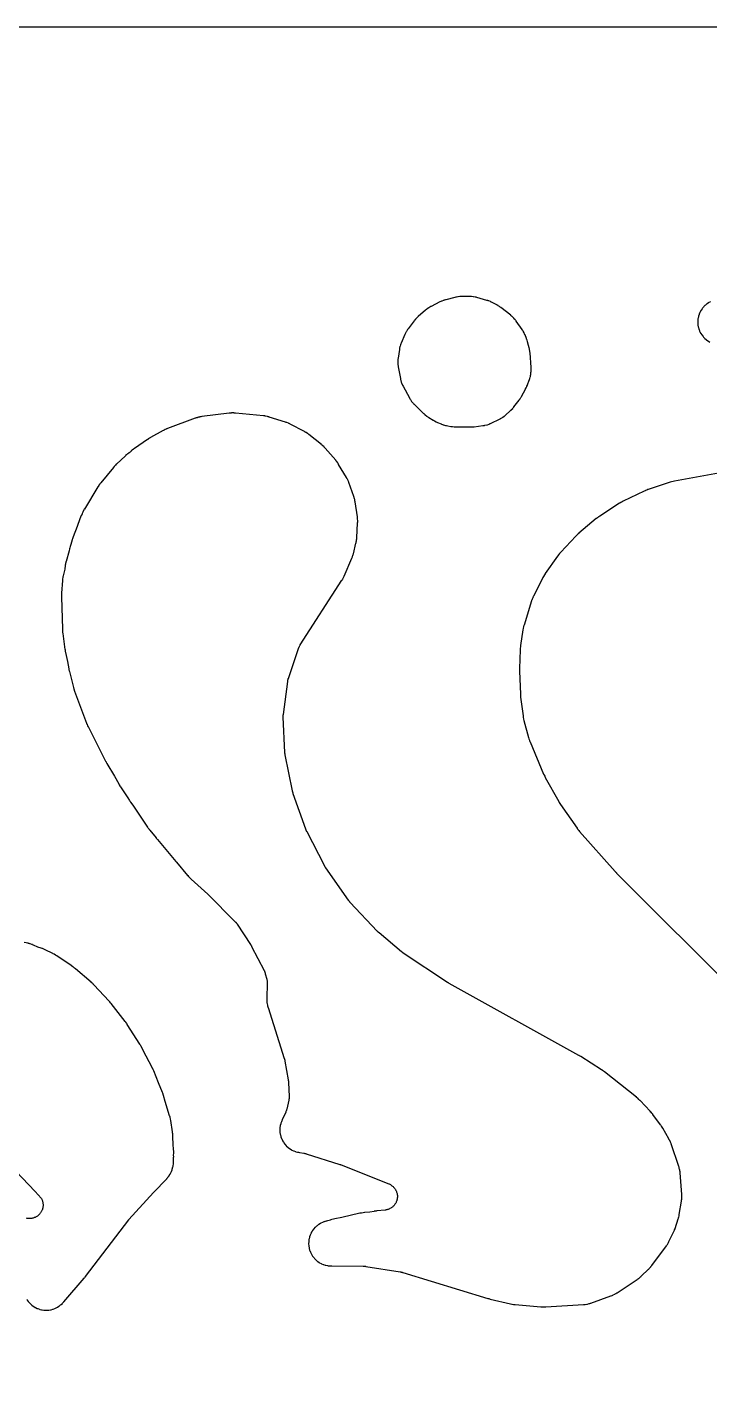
# Model space of a CAD drawing. Header units: millimetres. Extents: x 0 to 300, y 0 to 300.
# Drawn here: x 75.2 to 150.5, y 151.4 to 300.1 of the extents above; entities that cross this region are included whole.
import ezdxf

# ---------------------------------------------------------------- set-up
doc = ezdxf.new("R2010")
doc.units = ezdxf.units.MM
doc.layers.add('CUT', color=7, linetype='CONTINUOUS')

msp = doc.modelspace()

# ---------------------------------------------------------------- linework, layer by layer
at = {"layer": 'CUT'}
for points in [[(-0.0625, 1.4375), (-0.0625, 298.5625), (-0.0625, 299.4478), (-0.0589, 299.5212), (-0.0503, 299.5794), (-0.036, 299.6365), (-0.0162, 299.6918), (0.009, 299.745), (0.0392, 299.7954), (0.0743, 299.8427), (0.1137, 299.8863), (0.1573, 299.9257), (0.2046, 299.9608), (0.255, 299.991), (0.3082, 300.0162), (0.3635, 300.036), (0.4206, 300.0503), (0.4788, 300.0589), (0.5522, 300.0625), (1.4375, 300.0625), (2.5582, 300.0625), (140.0684, 300.0625), (193.3882, 300.0625)], [(150.6057, 269.7385), (150.4445, 269.6514), (150.3949, 269.6215), (150.2428, 269.5192), (150.1963, 269.4846), (150.0548, 269.3682), (150.0119, 269.3292), (149.8823, 269.1997), (149.8433, 269.1568), (149.7268, 269.0153), (149.6922, 268.9689), (149.5899, 268.8168), (149.5599, 268.7672), (149.4727, 268.606), (149.4476, 268.5538), (149.3764, 268.3849), (149.3565, 268.3305), (149.3019, 268.1556), (149.2873, 268.0995), (149.2499, 267.9201), (149.2408, 267.8629), (149.2208, 267.6807), (149.2173, 267.6228), (149.215, 267.4396), (149.2171, 267.3817), (149.2325, 267.1991), (149.2401, 267.1416), (149.2731, 266.9614), (149.2862, 266.9049), (149.3364, 266.7287), (149.355, 266.6738), (149.4219, 266.5032), (149.4457, 266.4503), (149.5288, 266.287), (149.5575, 266.2367), (149.656, 266.0821), (149.6895, 266.0348), (149.8024, 265.8905), (149.8403, 265.8466), (149.9666, 265.7138), (150.0085, 265.6738), (150.1471, 265.5539), (150.1927, 265.5181), (150.3421, 265.4121), (150.391, 265.3809), (150.5522, 265.2885)], [(151.895, 250.9017), (146.6652, 249.9419), (146.6448, 249.9378), (146.513, 249.9089), (146.4928, 249.9041), (146.3288, 249.8621), (146.3088, 249.8566), (146.1792, 249.8186), (146.1594, 249.8124), (143.7415, 249.0112), (143.7234, 249.0049), (143.6061, 248.9618), (143.5881, 248.9549), (143.4428, 248.8961), (143.4251, 248.8886), (143.3108, 248.8381), (143.2934, 248.8301), (141.0039, 247.7294), (140.9871, 247.721), (140.8788, 247.6647), (140.8622, 247.6557), (140.7285, 247.5808), (140.7123, 247.5714), (140.6077, 247.5084), (140.5917, 247.4984), (138.4014, 246.0839), (138.3859, 246.0735), (138.2859, 246.0044), (138.2707, 245.9935), (138.1479, 245.903), (138.1331, 245.8916), (138.0376, 245.8164), (138.0231, 245.8046), (136.0969, 244.1884), (136.0834, 244.1768), (135.9974, 244.1001), (135.9843, 244.0881), (135.8792, 243.9888), (135.8665, 243.9764), (135.7851, 243.8948), (135.7727, 243.882), (134.0943, 242.0962), (134.0799, 242.0804), (133.9885, 241.9759), (133.9747, 241.9596), (133.8648, 241.8245), (133.8516, 241.8077), (133.7679, 241.697), (133.7553, 241.6797), (132.3921, 239.7376), (132.3802, 239.7198), (132.3043, 239.6031), (132.2929, 239.5849), (132.2031, 239.4352), (132.1924, 239.4166), (132.1251, 239.2948), (132.115, 239.2758), (131.0799, 237.2336), (131.0742, 237.2222), (131.0385, 237.1478), (131.0331, 237.1363), (131.0126, 237.0911), (131.0026, 237.0678), (130.9407, 236.9148), (130.9316, 236.8911), (130.915, 236.8443), (130.9108, 236.8323), (130.8848, 236.754), (130.8809, 236.7419), (130.0508, 234.0563), (130.0447, 234.0352), (130.0075, 233.897), (130.0021, 233.8757), (129.9619, 233.7009), (129.9573, 233.6793), (129.9303, 233.5389), (129.9266, 233.5172), (129.661, 231.7952), (129.6585, 231.7772), (129.6441, 231.6602), (129.6421, 231.6422), (129.6284, 231.4949), (129.627, 231.4769), (129.6197, 231.3592), (129.6188, 231.3411), (129.5517, 229.2523), (129.5515, 229.2424), (129.5504, 229.1738), (129.5503, 229.1632), (129.5505, 229.0777), (129.5506, 229.0673), (129.5519, 228.9998), (129.5522, 228.9887), (129.6482, 226.4438), (129.6488, 226.4307), (129.6539, 226.3455), (129.6548, 226.3324), (129.6636, 226.2255), (129.6648, 226.2125), (129.6736, 226.1276), (129.6751, 226.1145), (129.9362, 224.0414), (129.9392, 224.0205), (129.9611, 223.8852), (129.9648, 223.8645), (129.9982, 223.6958), (130.0027, 223.6752), (130.0341, 223.5418), (130.0392, 223.5213), (130.5463, 221.6596), (130.5518, 221.6405), (130.5898, 221.5175), (130.5959, 221.4987), (130.6485, 221.346), (130.6553, 221.3273), (130.7013, 221.2071), (130.7086, 221.1887), (132.2094, 217.6192), (132.216, 217.604), (132.2607, 217.5056), (132.2678, 217.4905), (132.3272, 217.3686), (132.3347, 217.3537), (132.3847, 217.2579), (132.3926, 217.2433), (133.8773, 214.582), (133.8847, 214.5691), (133.934, 214.4856), (133.9418, 214.4729), (134.0063, 214.3697), (134.0143, 214.3571), (134.0677, 214.2762), (134.0761, 214.2639), (135.9105, 211.6298), (135.9207, 211.6157), (135.9882, 211.5245), (135.9988, 211.5106), (136.0868, 211.3987), (136.0978, 211.3852), (136.1705, 211.2981), (136.1819, 211.2848), (140.0963, 206.8639), (140.1021, 206.8574), (140.1429, 206.8126), (140.1493, 206.8058), (140.201, 206.7508), (140.2073, 206.7442), (140.2488, 206.7014), (140.2557, 206.6944), (153.7811, 193.1944)], [(75.1906, 159.6405), (75.2226, 159.5913), (75.2396, 159.5665), (75.3525, 159.4104), (75.3901, 159.3635), (75.5164, 159.2215), (75.5585, 159.1786), (75.6983, 159.0499), (75.7445, 159.0114), (75.8964, 158.8974), (75.9463, 158.8637), (76.1089, 158.7654), (76.1618, 158.7369), (76.3335, 158.6554), (76.389, 158.6324), (76.5679, 158.5684), (76.6255, 158.551), (76.8099, 158.5053), (76.8689, 158.4938), (77.057, 158.4668), (77.1169, 158.4612), (77.3067, 158.4531), (77.3668, 158.4536), (77.5565, 158.4645), (77.6163, 158.471), (77.8039, 158.5009), (77.8628, 158.5133), (78.0465, 158.5618), (78.1038, 158.58), (78.2817, 158.6467), (78.3369, 158.6705), (78.5073, 158.7546), (78.5598, 158.7839), (78.7209, 158.8847), (78.7702, 158.919), (78.9204, 159.0354), (78.966, 159.0746), (79.1058, 159.2072), (79.1271, 159.2284), (79.1676, 159.2709), (79.1778, 159.2819), (79.2434, 159.3543), (79.2534, 159.3656), (81.5222, 161.9981), (81.5277, 162.0046), (81.5656, 162.0498), (81.5714, 162.0569), (81.6178, 162.114), (81.6234, 162.121), (81.6594, 162.1667), (81.6652, 162.1742), (86.4339, 168.4313), (86.4369, 168.4347), (86.4527, 168.4524), (86.4595, 168.4599), (89.1721, 171.4259), (90.6192, 172.9646), (90.6293, 172.9755), (90.6935, 173.0473), (90.7032, 173.0585), (90.7407, 173.1025), (90.7594, 173.1256), (90.8752, 173.276), (90.909, 173.3247), (91.008, 173.4837), (91.0368, 173.5355), (91.1197, 173.7035), (91.1433, 173.7578), (91.2101, 173.9356), (91.2198, 173.9636), (91.2375, 174.0187), (91.2418, 174.0328), (91.268, 174.1219), (91.2734, 174.1415), (91.274, 174.1439), (91.277, 174.1562), (91.3031, 174.2674), (91.307, 174.2851), (91.3211, 174.3544), (91.3272, 174.3902), (91.3601, 174.6234), (91.364, 174.6595), (91.3696, 174.73), (91.3708, 174.7481), (91.3766, 174.8658), (91.3772, 174.8839), (91.3837, 175.226), (91.3892, 175.3324), (91.39, 175.3597), (91.3904, 175.413), (91.3903, 175.4267), (91.389, 175.5074), (91.3958, 175.8659), (91.3959, 175.8844), (91.3945, 176.0044), (91.3939, 176.0229), (91.3875, 176.1734), (91.3865, 176.1919), (91.3776, 176.3116), (91.376, 176.33), (91.3462, 176.6147), (91.304, 177.6989), (91.3031, 177.7165), (91.2952, 177.8307), (91.2938, 177.8483), (91.2798, 177.9914), (91.2778, 178.0089), (91.2633, 178.1225), (91.2608, 178.14), (91.0644, 179.3851), (91.0608, 179.4057), (91.035, 179.5388), (91.0307, 179.5592), (90.9926, 179.7249), (90.9875, 179.7452), (90.9526, 179.8761), (90.9469, 179.8962), (90.4634, 181.4841), (90.2609, 182.1531), (90.257, 182.1656), (90.2304, 182.2467), (90.2262, 182.2592), (90.2195, 182.2782), (90.2159, 182.2888), (90.1805, 182.3893), (90.176, 182.4016), (90.146, 182.481), (90.1413, 182.4932), (89.7221, 183.5348), (89.1904, 184.8601), (89.1848, 184.8736), (89.1472, 184.9611), (89.1412, 184.9745), (89.1282, 185.0028), (89.1267, 185.0061), (89.1104, 185.0415), (89.0913, 185.0832), (89.0895, 185.0871), (89.0767, 185.1148), (89.0704, 185.128), (89.0285, 185.2135), (89.0219, 185.2266), (88.368, 186.4817), (87.8447, 187.4886), (87.8384, 187.5003), (87.7969, 187.5762), (87.7903, 187.5878), (87.7811, 187.6039), (87.7808, 187.6043), (87.7744, 187.6158), (87.7207, 187.7086), (87.714, 187.7199), (87.6696, 187.7929), (87.6627, 187.8041), (86.2635, 189.997), (86.2558, 190.0087), (86.2051, 190.0843), (86.1972, 190.0958), (86.1312, 190.1892), (86.1273, 190.1946), (86.1117, 190.2168), (86.1035, 190.2282), (86.0489, 190.3016), (86.0404, 190.3129), (84.4938, 192.2981), (84.4854, 192.3086), (84.4301, 192.3764), (84.4214, 192.3867), (84.3501, 192.4703), (84.3413, 192.4804), (84.283, 192.5457), (84.2739, 192.5556), (82.5892, 194.3583), (82.5778, 194.3701), (82.5026, 194.4463), (82.4909, 194.4579), (82.3939, 194.5508), (82.3819, 194.562), (82.3026, 194.634), (82.2903, 194.6449), (80.5693, 196.1224), (80.556, 196.1334), (80.4691, 196.2038), (80.4556, 196.2144), (80.4243, 196.2383), (80.4231, 196.2393), (80.4047, 196.2533), (80.344, 196.2996), (80.3399, 196.3027), (80.3114, 196.3244), (80.2975, 196.3347), (80.2066, 196.3999), (80.1925, 196.4097), (78.5022, 197.5507), (78.4851, 197.5618), (78.4393, 197.5905), (78.4386, 197.5909), (78.4275, 197.5979), (78.4242, 197.6), (78.3728, 197.6322), (78.3553, 197.6427), (78.2115, 197.7261), (78.1937, 197.7361), (78.0769, 197.7986), (78.0588, 197.808), (77.2172, 198.2226), (77.1991, 198.2312), (77.0807, 198.2847), (77.0624, 198.2926), (76.9117, 198.3547), (76.8931, 198.362), (76.7714, 198.4076), (76.7526, 198.4142), (76.4168, 198.5272), (75.9238, 198.7467), (75.9101, 198.7526), (75.8209, 198.7897), (75.8071, 198.7952), (75.7529, 198.8162), (75.7249, 198.8262), (75.5415, 198.8869), (75.5131, 198.8956), (75.4571, 198.9111), (75.4427, 198.9148), (75.349, 198.9383), (75.3345, 198.9418), (74.8844, 199.0427)], [(73.9821, 173.7802), (76.1213, 171.5679), (76.774, 170.8306), (76.7941, 170.7957), (76.8343, 170.7178), (76.8585, 170.6647), (76.8909, 170.5833), (76.9099, 170.5281), (76.9342, 170.4439), (76.9477, 170.3871), (76.9637, 170.301), (76.9716, 170.2432), (76.9791, 170.1558), (76.9813, 170.0975), (76.9804, 170.0099), (76.9769, 169.9516), (76.9674, 169.8645), (76.9583, 169.8069), (76.9404, 169.7211), (76.9257, 169.6646), (76.8996, 169.581), (76.8794, 169.5262), (76.8453, 169.4455), (76.8199, 169.3929), (76.7781, 169.316), (76.7477, 169.2661), (76.6986, 169.1936), (76.6635, 169.1469), (76.6075, 169.0795), (76.5681, 169.0364), (76.5058, 168.9748), (76.4624, 168.9358), (76.3944, 168.8805), (76.3474, 168.8459), (76.2744, 168.7975), (76.2243, 168.7676), (76.1469, 168.7265), (76.0941, 168.7017), (76.013, 168.6683), (75.958, 168.6488), (75.8741, 168.6234), (75.8175, 168.6093), (75.7316, 168.5922), (75.6738, 168.5837), (75.5866, 168.5751), (75.5284, 168.5722), (75.4407, 168.5721), (75.3824, 168.5749), (75.2952, 168.5833), (75.2375, 168.5918), (75.1515, 168.6086)]]:
    msp.add_lwpolyline(points, dxfattribs=at)
for points in [[(116.6448, 260.5368), (116.6518, 260.5227), (116.6979, 260.4314), (116.7052, 260.4174), (117.3943, 259.1388), (117.4016, 259.1258), (117.4497, 259.0414), (117.4573, 259.0286), (117.4875, 258.9786), (117.5036, 258.9535), (117.6108, 258.7947), (117.6467, 258.7469), (117.7691, 258.5997), (117.7888, 258.5772), (117.8283, 258.5342), (117.8385, 258.5233), (117.906, 258.4535), (117.9166, 258.4429), (118.9663, 257.4095), (118.9789, 257.3974), (119.0619, 257.3203), (119.0748, 257.3087), (119.1259, 257.2639), (119.1528, 257.2417), (119.3315, 257.1026), (119.3596, 257.082), (119.4156, 257.0435), (119.4301, 257.0338), (119.5252, 256.9722), (119.5399, 256.963), (120.0229, 256.6701), (120.0418, 256.6591), (120.1655, 256.5901), (120.1848, 256.5798), (120.343, 256.499), (120.3626, 256.4894), (120.491, 256.4295), (120.5109, 256.4207), (120.9123, 256.2511), (120.9293, 256.2442), (121.0398, 256.2014), (121.0569, 256.1951), (121.124, 256.1714), (121.1588, 256.1604), (121.3866, 256.0953), (121.422, 256.0864), (121.4914, 256.071), (121.5093, 256.0674), (121.6258, 256.0453), (121.6438, 256.0422), (121.9857, 255.9882), (122.0071, 255.9853), (122.1461, 255.9684), (122.1675, 255.9662), (122.3426, 255.9514), (122.3641, 255.9499), (122.504, 255.9431), (122.5255, 255.9424), (124.0352, 255.9231), (124.055, 255.9232), (124.1836, 255.9258), (124.2034, 255.9265), (124.3645, 255.9351), (124.3842, 255.9364), (124.5124, 255.9475), (124.532, 255.9495), (125.495, 256.0648), (125.5115, 256.067), (125.6187, 256.0829), (125.6352, 256.0855), (125.6993, 256.0968), (125.732, 256.1036), (125.94, 256.1524), (126.004, 256.1712), (126.2054, 256.2428), (126.2365, 256.2548), (126.2965, 256.28), (126.3118, 256.2866), (126.4106, 256.3313), (126.4257, 256.3384), (127.3391, 256.7828), (127.3514, 256.7889), (127.4308, 256.8298), (127.4429, 256.8363), (127.4901, 256.862), (127.5139, 256.8756), (127.6647, 256.9669), (127.7103, 256.9975), (127.8521, 257.1022), (127.8738, 257.119), (127.9155, 257.1529), (127.9261, 257.1616), (127.9941, 257.2195), (128.0045, 257.2285), (128.5258, 257.6929), (128.5363, 257.7025), (128.6039, 257.7657), (128.6142, 257.7755), (128.654, 257.8145), (128.6738, 257.8349), (128.7997, 257.9705), (128.8186, 257.9919), (128.8545, 258.0344), (128.8635, 258.0454), (128.9215, 258.1176), (128.9303, 258.1288), (129.5142, 258.8919), (129.5207, 258.9006), (129.5657, 258.9616), (129.5724, 258.9708), (129.6011, 259.0114), (129.6146, 259.0312), (129.696, 259.1565), (129.7082, 259.1761), (129.7287, 259.2104), (129.7341, 259.2198), (129.7714, 259.2849), (129.7773, 259.2955), (130.214, 260.0958), (130.2235, 260.114), (130.2831, 260.2327), (130.292, 260.2511), (130.3616, 260.4025), (130.3699, 260.4212), (130.4212, 260.5437), (130.4288, 260.5627), (130.6292, 261.09), (130.6336, 261.102), (130.6614, 261.1803), (130.6656, 261.1924), (130.6813, 261.2397), (130.6888, 261.2642), (130.7338, 261.4217), (130.7457, 261.4714), (130.777, 261.6322), (130.7814, 261.6574), (130.7889, 261.7067), (130.7906, 261.7194), (130.8013, 261.8018), (130.8028, 261.8144), (130.8151, 261.9279), (130.8163, 261.9413), (130.8237, 262.028), (130.8247, 262.0413), (130.828, 262.0935), (130.8291, 262.1203), (130.8323, 262.2942), (130.8322, 262.3209), (130.8308, 262.3732), (130.8303, 262.3866), (130.8261, 262.4735), (130.8252, 262.4869), (130.7111, 264.0922), (130.71, 264.1056), (130.7018, 264.1926), (130.7004, 264.206), (130.6943, 264.2582), (130.6906, 264.2848), (130.6627, 264.4573), (130.6578, 264.4838), (130.647, 264.5352), (130.6441, 264.5484), (130.6244, 264.6335), (130.6212, 264.6466), (130.4844, 265.1815), (130.4789, 265.2016), (130.4409, 265.3313), (130.4347, 265.3511), (130.3814, 265.5121), (130.3746, 265.5317), (130.3277, 265.6584), (130.3201, 265.6778), (130.157, 266.0757), (130.1506, 266.0908), (130.1074, 266.1884), (130.1006, 266.2033), (130.073, 266.2612), (130.0581, 266.2905), (129.9561, 266.4779), (129.9396, 266.5063), (129.906, 266.5608), (129.8971, 266.5747), (129.8386, 266.6639), (129.8294, 266.6775), (129.1782, 267.6131), (129.1695, 267.6253), (129.1121, 267.7035), (129.1032, 267.7154), (129.0675, 267.7615), (129.0487, 267.7847), (128.9244, 267.93), (128.8834, 267.9733), (128.7453, 268.1056), (128.7233, 268.1257), (128.6792, 268.1639), (128.6678, 268.1735), (128.593, 268.2352), (128.5813, 268.2445), (127.5021, 269.0896), (127.4915, 269.0977), (127.4222, 269.1496), (127.4114, 269.1574), (127.369, 269.1877), (127.347, 269.2026), (127.2018, 269.2969), (127.1791, 269.3109), (127.1342, 269.3372), (127.1227, 269.3438), (127.047, 269.386), (127.0353, 269.3924), (126.5499, 269.6492), (126.5359, 269.6564), (126.4442, 269.7019), (126.43, 269.7087), (126.3743, 269.7345), (126.3454, 269.747), (126.1557, 269.8232), (126.1262, 269.8341), (126.0681, 269.854), (126.0531, 269.8589), (125.9555, 269.8894), (125.9404, 269.8939), (124.8583, 270.2013), (124.8448, 270.205), (124.7568, 270.2278), (124.7432, 270.2311), (124.69, 270.2436), (124.6626, 270.2493), (124.4864, 270.282), (124.431, 270.2897), (124.2524, 270.3058), (124.2245, 270.3077), (124.1699, 270.3101), (124.156, 270.3105), (124.0651, 270.3124), (124.0511, 270.3125), (123.1357, 270.3098), (123.1232, 270.3097), (123.0422, 270.3077), (123.0297, 270.3073), (122.9811, 270.3051), (122.9562, 270.3035), (122.797, 270.2898), (122.7475, 270.2834), (122.59, 270.2565), (122.5655, 270.2518), (122.5178, 270.2416), (122.5057, 270.2389), (122.4268, 270.2203), (122.4147, 270.2173), (121.408, 269.9578), (121.3919, 269.9534), (121.2877, 269.9235), (121.2717, 269.9186), (121.2097, 269.8989), (121.1782, 269.8879), (120.9756, 269.8109), (120.9447, 269.7981), (120.8853, 269.7716), (120.8701, 269.7646), (120.7723, 269.7178), (120.7574, 269.7103), (119.7853, 269.2107), (119.7695, 269.2023), (119.6672, 269.1458), (119.6516, 269.1369), (119.5913, 269.1012), (119.561, 269.0819), (119.3676, 268.9512), (119.3384, 268.9301), (119.2828, 268.8875), (119.2687, 268.8763), (119.1783, 268.8025), (119.1645, 268.7909), (118.3759, 268.107), (118.3643, 268.0967), (118.2902, 268.029), (118.279, 268.0184), (118.2355, 267.9766), (118.2138, 267.9547), (118.0765, 267.8083), (118.056, 267.7853), (118.0171, 267.7392), (118.0073, 267.7273), (117.9444, 267.649), (117.9349, 267.6368), (117.2572, 266.7462), (117.2497, 266.7361), (117.2017, 266.6702), (117.1945, 266.66), (117.1664, 266.6198), (117.1525, 266.5989), (117.0662, 266.4632), (117.041, 266.4198), (116.9663, 266.2774), (116.9551, 266.2549), (116.9342, 266.2106), (116.9289, 266.1992), (116.8956, 266.1247), (116.8906, 266.1132), (116.4914, 265.1677), (116.4866, 265.1559), (116.4561, 265.0791), (116.4515, 265.0672), (116.4341, 265.0207), (116.4257, 264.9966), (116.3752, 264.8416), (116.3616, 264.7926), (116.3244, 264.6338), (116.3191, 264.6089), (116.3099, 264.5601), (116.3076, 264.5475), (116.2939, 264.466), (116.292, 264.4534), (116.1538, 263.5076), (116.1516, 263.4915), (116.1392, 263.3868), (116.1375, 263.3707), (116.1318, 263.3076), (116.1297, 263.2752), (116.122, 263.0675), (116.1231, 263.0027), (116.1379, 262.7953), (116.1411, 262.763), (116.149, 262.7002), (116.1513, 262.6842), (116.1673, 262.58), (116.1699, 262.5639), (116.4024, 261.2822), (116.4054, 261.2667), (116.4263, 261.1666), (116.4297, 261.1512), (116.4438, 261.0914), (116.4518, 261.0609), (116.5085, 260.8673), (116.5293, 260.8079), (116.6058, 260.6212), (116.6186, 260.5924)], [(81.7743, 223.2473), (81.7803, 223.2318), (81.8209, 223.132), (81.8273, 223.1167), (81.8817, 222.9929), (81.8886, 222.9778), (81.9346, 222.8803), (81.9419, 222.8655), (83.8841, 219.0319), (83.8892, 219.0219), (83.9259, 218.9529), (83.9316, 218.9423), (83.9789, 218.8572), (83.9848, 218.847), (84.0235, 218.7805), (84.03, 218.7696), (84.8754, 217.3859), (85.3283, 216.5331), (85.3357, 216.5196), (85.3846, 216.4328), (85.3924, 216.4196), (85.4566, 216.3122), (85.4646, 216.2992), (85.518, 216.215), (85.5264, 216.2022), (86.3447, 214.981), (86.5172, 214.6986), (86.5227, 214.6898), (86.5614, 214.6289), (86.5674, 214.6196), (86.617, 214.5446), (86.6231, 214.5355), (86.6634, 214.477), (86.6701, 214.4675), (86.9586, 214.0649), (88.515, 211.7426), (88.5239, 211.7296), (88.5835, 211.6456), (88.5928, 211.6328), (88.6703, 211.5294), (88.68, 211.5168), (88.7439, 211.4361), (88.7539, 211.4238), (89.4494, 210.5913), (89.4687, 210.5654), (89.4756, 210.5563), (89.5322, 210.4832), (89.5392, 210.4744), (89.585, 210.4174), (89.5926, 210.4082), (91.6247, 207.9828), (91.6327, 207.9735), (91.6852, 207.9134), (91.6933, 207.9042), (91.7076, 207.8885), (92.9238, 206.4329), (92.9382, 206.4163), (93.0337, 206.3101), (93.0487, 206.294), (93.1733, 206.1654), (93.1889, 206.1499), (93.2919, 206.051), (93.308, 206.0361), (95.1712, 204.3745), (98.181, 201.3275), (98.1889, 201.3194), (98.1959, 201.3121), (98.2255, 201.28), (98.2771, 201.2209), (98.2985, 201.1955), (98.3178, 201.1705), (98.3621, 201.1112), (98.3875, 201.0754), (98.3956, 201.0633), (98.4026, 201.0528), (99.8776, 198.7944), (99.8837, 198.7849), (99.8978, 198.7628), (99.9038, 198.7532), (99.911, 198.7415), (99.9168, 198.7319), (99.9304, 198.7094), (99.9361, 198.6998), (99.9407, 198.6919), (99.9463, 198.6822), (99.9592, 198.6594), (99.9647, 198.6495), (99.9713, 198.6375), (99.9767, 198.6276), (99.9891, 198.6045), (99.9943, 198.5945), (101.3625, 195.9572), (101.3682, 195.9459), (101.3733, 195.9358), (101.394, 195.8914), (101.4291, 195.8108), (101.4432, 195.7764), (101.4551, 195.7432), (101.4815, 195.6645), (101.4959, 195.6176), (101.5002, 195.6019), (101.5039, 195.5882), (101.6635, 194.9725), (101.6661, 194.9622), (101.6678, 194.9554), (101.6777, 194.9103), (101.6904, 194.8445), (101.7015, 194.7702), (101.7069, 194.7199), (101.7117, 194.6507), (101.7133, 194.5975), (101.7135, 194.5555), (101.7133, 194.5423), (101.713, 194.5304), (101.6623, 192.8351), (101.6621, 192.8182), (101.6619, 192.7081), (101.6621, 192.6912), (101.6638, 192.6252), (101.6657, 192.5913), (101.6837, 192.3752), (101.6931, 192.3081), (101.7353, 192.0953), (101.7428, 192.0623), (101.7593, 191.9983), (101.7638, 191.982), (101.7943, 191.8763), (101.7992, 191.86), (103.5956, 186.2288), (103.6001, 186.2142), (103.6103, 186.1801), (103.6146, 186.1655), (103.6196, 186.1476), (103.6237, 186.1328), (103.6327, 186.0984), (103.6365, 186.0837), (103.6394, 186.0718), (103.6429, 186.057), (103.6508, 186.0223), (103.6541, 186.0074), (103.6579, 185.9892), (103.6609, 185.9742), (103.6677, 185.9393), (103.6704, 185.9243), (104.0264, 183.8897), (104.0288, 183.8753), (104.0341, 183.8418), (104.0363, 183.8273), (104.0388, 183.8097), (104.0407, 183.7953), (104.0449, 183.7616), (104.0466, 183.7471), (104.0479, 183.7355), (104.0494, 183.721), (104.0525, 183.6871), (104.0537, 183.6726), (104.0551, 183.6549), (104.0561, 183.6403), (104.0581, 183.6064), (104.0588, 183.5918), (104.1269, 182.0352), (104.1272, 182.0253), (104.1275, 182.0187), (104.1278, 181.9758), (104.1269, 181.9133), (104.1231, 181.8435), (104.1188, 181.7966), (104.1105, 181.7325), (104.1023, 181.6832), (104.095, 181.6446), (104.0925, 181.6326), (104.0901, 181.6218), (103.872, 180.6497), (103.8693, 180.6381), (103.8668, 180.6276), (103.8549, 180.5829), (103.8315, 180.5031), (103.8209, 180.4696), (103.8095, 180.4381), (103.7814, 180.3649), (103.7636, 180.322), (103.7574, 180.3079), (103.7518, 180.2957), (103.3592, 179.4472), (103.3532, 179.4339), (103.3155, 179.3469), (103.3099, 179.3335), (103.2885, 179.2807), (103.2782, 179.2534), (103.2166, 179.0769), (103.2, 179.021), (103.1564, 178.8419), (103.1454, 178.7846), (103.1193, 178.6021), (103.1139, 178.544), (103.1057, 178.3598), (103.1059, 178.3015), (103.1157, 178.1174), (103.1216, 178.0594), (103.1491, 177.8771), (103.1606, 177.8199), (103.2058, 177.6412), (103.2228, 177.5854), (103.285, 177.4118), (103.3074, 177.358), (103.3862, 177.1913), (103.4136, 177.1398), (103.5083, 176.9816), (103.5406, 176.9331), (103.6501, 176.7848), (103.687, 176.7396), (103.8104, 176.6026), (103.8515, 176.5612), (103.9877, 176.4369), (104.0326, 176.3997), (104.1801, 176.2892), (104.2284, 176.2565), (104.386, 176.1608), (104.4373, 176.133), (104.6034, 176.0531), (104.6572, 176.0304), (104.8303, 175.9669), (104.8859, 175.9496), (105.0669, 175.9026), (105.0953, 175.896), (105.151, 175.8843), (105.1653, 175.8815), (105.2586, 175.8645), (105.2729, 175.862), (105.7525, 175.7862), (105.7593, 175.7851), (105.7751, 175.7825), (105.7778, 175.782), (105.8065, 175.7767), (105.8609, 175.7655), (105.9198, 175.7514), (105.9904, 175.7319), (106.0227, 175.7223), (109.7249, 174.5498), (109.7314, 174.5477), (109.7464, 174.5429), (109.7528, 174.5407), (109.7682, 174.5356), (109.776, 174.533), (109.7941, 174.5267), (109.8019, 174.524), (109.8082, 174.5218), (109.816, 174.519), (109.8344, 174.5123), (109.8422, 174.5094), (109.8459, 174.508), (109.8551, 174.5045), (109.8765, 174.4962), (109.8856, 174.4926), (115.114, 172.4018), (115.1547, 172.3843), (115.2284, 172.3506), (115.3069, 172.3099), (115.3577, 172.2802), (115.4318, 172.232), (115.4795, 172.1974), (115.5486, 172.1422), (115.5926, 172.1031), (115.6559, 172.0413), (115.696, 171.9982), (115.7528, 171.9305), (115.7885, 171.8836), (115.8384, 171.8106), (115.8693, 171.7605), (115.9118, 171.6829), (115.9376, 171.63), (115.9723, 171.5487), (115.9928, 171.4935), (116.0194, 171.4091), (116.0343, 171.3522), (116.0525, 171.2656), (116.0618, 171.2075), (116.0714, 171.1196), (116.0749, 171.0608), (116.0758, 170.9724), (116.0736, 170.9135), (116.0658, 170.8254), (116.0578, 170.7671), (116.0414, 170.6802), (116.0277, 170.623), (116.0029, 170.5381), (115.9836, 170.4824), (115.9506, 170.4004), (115.9259, 170.3469), (115.885, 170.2685), (115.8552, 170.2177), (115.8068, 170.1437), (115.7722, 170.0961), (115.7167, 170.0272), (115.6776, 169.9832), (115.6157, 169.9201), (115.5724, 169.8802), (115.5046, 169.8234), (115.4576, 169.7879), (115.3845, 169.7381), (115.3343, 169.7074), (115.2567, 169.665), (115.2037, 169.6394), (115.1223, 169.6048), (115.067, 169.5845), (114.9826, 169.5581), (114.9256, 169.5433), (114.839, 169.5253), (114.759, 169.5127), (114.7151, 169.507), (113.8105, 169.4102), (113.7982, 169.4088), (113.7189, 169.3986), (113.7067, 169.3969), (113.6074, 169.3822), (113.5952, 169.3802), (113.5164, 169.3669), (113.5042, 169.3647), (113.0432, 169.2767), (112.479, 169.2312), (112.457, 169.229), (112.3146, 169.2122), (112.2927, 169.2092), (112.1149, 169.1816), (112.0931, 169.1778), (111.9523, 169.1506), (111.9307, 169.146), (109.9297, 168.6824), (109.1888, 168.541), (109.1682, 168.5367), (109.0352, 168.5065), (109.0148, 168.5015), (108.8493, 168.4577), (108.8291, 168.452), (108.6986, 168.4125), (108.6786, 168.4061), (108.555, 168.3639), (108.3682, 168.3206), (108.3517, 168.3166), (108.245, 168.2887), (108.2287, 168.2841), (108.0958, 168.2453), (108.0796, 168.2403), (107.9978, 168.2139), (107.9687, 168.2037), (107.8947, 168.1755), (107.8798, 168.1696), (107.8275, 168.148), (107.8001, 168.1359), (107.6265, 168.0541), (107.5737, 168.0259), (107.4114, 167.9285), (107.3617, 167.8952), (107.2099, 167.7821), (107.1637, 167.744), (107.024, 167.6163), (106.9818, 167.5738), (106.8555, 167.4329), (106.8178, 167.3864), (106.7061, 167.2335), (106.6733, 167.1835), (106.5774, 167.0203), (106.5497, 166.9672), (106.4705, 166.7953), (106.4482, 166.7397), (106.3866, 166.5608), (106.37, 166.5033), (106.3265, 166.319), (106.3157, 166.2602), (106.2908, 166.0725), (106.2859, 166.0129), (106.2798, 165.8237), (106.2809, 165.7638), (106.2937, 165.575), (106.3008, 165.5155), (106.3323, 165.3289), (106.3453, 165.2704), (106.3953, 165.0879), (106.414, 165.031), (106.4819, 164.8544), (106.5062, 164.7996), (106.5914, 164.6306), (106.621, 164.5786), (106.7226, 164.4189), (106.7573, 164.3701), (106.8743, 164.2213), (106.9136, 164.1762), (107.0449, 164.0399), (107.0886, 163.9989), (107.2328, 163.8763), (107.2803, 163.8399), (107.436, 163.7323), (107.4869, 163.7007), (107.6526, 163.6092), (107.7064, 163.5829), (107.8803, 163.5083), (107.9365, 163.4875), (108.117, 163.4307), (108.1749, 163.4156), (108.3602, 163.377), (108.4194, 163.3677), (108.6102, 163.3475), (108.6401, 163.3451), (108.6984, 163.3419), (108.7134, 163.3412), (108.8107, 163.3383), (108.8256, 163.338), (112.3093, 163.3185), (112.3163, 163.3184), (112.3326, 163.3182), (112.3354, 163.3181), (112.3652, 163.3171), (112.4217, 163.3142), (112.4833, 163.3089), (112.5574, 163.2999), (112.5915, 163.2951), (116.3815, 162.6894), (116.3969, 162.6868), (116.4327, 162.6804), (116.448, 162.6776), (116.4664, 162.674), (116.4816, 162.6709), (116.517, 162.6633), (116.5321, 162.66), (116.5442, 162.6571), (116.5593, 162.6535), (116.5945, 162.6447), (116.6095, 162.6408), (116.6278, 162.6359), (116.6427, 162.6318), (116.6776, 162.6218), (116.6924, 162.6174), (126.066, 159.7532), (126.0749, 159.7506), (126.137, 159.7326), (126.1466, 159.73), (126.2245, 159.7089), (126.2339, 159.7064), (126.2957, 159.6908), (126.3058, 159.6883), (128.5425, 159.1629), (128.5637, 159.1583), (128.7021, 159.131), (128.7234, 159.1272), (128.8981, 159.0993), (128.9196, 159.0963), (129.0596, 159.0791), (129.0811, 159.0768), (131.903, 158.8336), (131.9248, 158.8321), (132.0666, 158.8251), (132.0884, 158.8244), (132.2665, 158.822), (132.2884, 158.8221), (132.4303, 158.8254), (132.4521, 158.8263), (136.6021, 159.0743), (136.6162, 159.0753), (136.7083, 159.083), (136.7224, 159.0844), (136.7777, 159.0903), (136.8058, 159.094), (136.9859, 159.122), (137.0415, 159.1334), (137.2181, 159.1784), (137.2455, 159.186), (137.2986, 159.2022), (137.3121, 159.2066), (137.3998, 159.2356), (137.4132, 159.2403), (139.6336, 160.0357), (139.6506, 160.0421), (139.7604, 160.0852), (139.7771, 160.092), (139.8422, 160.1199), (139.8751, 160.1351), (140.0856, 160.2408), (140.1176, 160.258), (140.1787, 160.2935), (140.1943, 160.3028), (140.2944, 160.365), (140.3097, 160.3748), (142.5445, 161.8578), (142.5554, 161.8652), (142.6259, 161.9143), (142.6367, 161.9219), (142.6784, 161.9523), (142.6994, 161.9684), (142.8336, 162.0756), (142.8539, 162.0925), (142.8928, 162.1265), (142.9026, 162.1353), (142.9661, 162.1932), (142.9757, 162.2022), (143.7952, 162.9843), (143.8044, 162.9933), (143.8636, 163.0523), (143.8726, 163.0615), (143.9074, 163.0977), (143.9248, 163.1166), (144.0353, 163.2418), (144.0519, 163.2615), (144.0835, 163.3005), (144.0915, 163.3106), (144.1426, 163.3767), (144.1504, 163.3869), (145.7511, 165.5491), (145.7589, 165.5599), (145.8092, 165.6312), (145.8169, 165.6422), (145.8461, 165.6857), (145.8606, 165.7083), (145.9514, 165.8571), (145.9649, 165.8803), (145.9901, 165.9262), (145.9965, 165.938), (146.0368, 166.0153), (146.0429, 166.0273), (146.5126, 166.9792), (146.5216, 166.9984), (146.5781, 167.1238), (146.5865, 167.1432), (146.6517, 167.303), (146.6594, 167.3227), (146.7069, 167.4518), (146.7138, 167.4718), (147.0664, 168.5456), (147.0698, 168.5561), (147.0924, 168.6297), (147.0957, 168.6407), (147.1096, 168.6892), (147.1159, 168.7127), (147.1518, 168.8599), (147.1569, 168.8828), (147.165, 168.9225), (147.1671, 168.9334), (147.1808, 169.0082), (147.1829, 169.0204), (147.4225, 170.4924), (147.4251, 170.5099), (147.4402, 170.624), (147.4422, 170.6416), (147.4493, 170.7103), (147.4519, 170.7456), (147.4618, 170.9755), (147.4623, 171.0109), (147.4612, 171.0799), (147.4606, 171.0976), (147.4554, 171.2126), (147.4543, 171.2303), (147.2763, 173.6018), (147.2752, 173.6145), (147.2672, 173.6972), (147.2658, 173.7099), (147.26, 173.7595), (147.2564, 173.7848), (147.2303, 173.9466), (147.22, 173.9966), (147.1802, 174.1556), (147.1735, 174.1802), (147.1593, 174.2281), (147.1555, 174.2403), (147.1303, 174.3194), (147.1262, 174.3316), (146.2703, 176.8258), (146.2656, 176.8392), (146.2336, 176.9256), (146.2286, 176.9388), (146.2081, 176.9903), (146.1971, 177.0163), (146.1211, 177.1841), (146.1088, 177.2097), (146.0836, 177.2589), (146.0771, 177.2715), (146.0332, 177.3525), (146.0263, 177.3649), (145.3623, 178.5259), (145.3533, 178.541), (145.2938, 178.6384), (145.2844, 178.6533), (145.2061, 178.7733), (145.1963, 178.7878), (145.1311, 178.8816), (145.1209, 178.8959), (144.2549, 180.067), (144.2439, 180.0815), (144.1707, 180.1744), (144.1593, 180.1885), (144.064, 180.3022), (144.0521, 180.316), (143.9734, 180.4043), (143.9611, 180.4177), (142.8459, 181.5958), (142.8311, 181.6109), (142.7334, 181.7071), (142.7181, 181.7216), (142.5914, 181.8379), (142.5756, 181.8519), (142.4714, 181.941), (142.4552, 181.9544), (138.9282, 184.7611), (138.9156, 184.7708), (138.8333, 184.8328), (138.8204, 184.8422), (138.715, 184.9174), (138.702, 184.9264), (138.6164, 184.9841), (138.6031, 184.9927), (136.3056, 186.4535), (136.2984, 186.458), (136.2483, 186.4889), (136.2405, 186.4937), (136.1774, 186.5312), (136.1697, 186.5357), (136.1193, 186.5647), (136.1111, 186.5694), (121.7698, 194.5226), (121.7619, 194.527), (121.7436, 194.5374), (121.7358, 194.5419), (121.7262, 194.5475), (121.7184, 194.552), (121.7003, 194.5628), (121.6926, 194.5675), (121.6863, 194.5713), (121.6786, 194.576), (121.6607, 194.5871), (121.6531, 194.592), (121.6438, 194.5979), (121.6362, 194.6028), (121.6185, 194.6143), (121.6109, 194.6192), (116.7291, 197.8644), (116.7187, 197.8713), (116.6948, 197.8878), (116.6845, 197.8949), (116.6721, 197.9037), (116.662, 197.9109), (116.6384, 197.928), (116.6284, 197.9354), (116.6204, 197.9414), (116.6104, 197.9489), (116.5874, 197.9667), (116.5776, 197.9743), (116.5657, 197.9838), (116.5559, 197.9916), (116.5334, 198.0099), (116.5238, 198.0179), (114.0571, 200.0848), (114.0468, 200.0936), (114.0229, 200.1142), (114.0127, 200.1232), (114.0004, 200.1342), (113.9903, 200.1432), (113.9671, 200.1646), (113.9572, 200.1738), (113.9493, 200.1813), (113.9395, 200.1907), (113.9169, 200.2127), (113.9073, 200.2222), (113.8956, 200.2339), (113.8861, 200.2436), (113.8642, 200.2663), (113.8549, 200.2761), (110.8797, 203.4505), (110.8688, 203.4623), (110.8438, 203.49), (110.8332, 203.5019), (110.8204, 203.5166), (110.8099, 203.5288), (110.7859, 203.5573), (110.7757, 203.5697), (110.7677, 203.5796), (110.7577, 203.5921), (110.7347, 203.6215), (110.7249, 203.6342), (110.7132, 203.6497), (110.7037, 203.6626), (110.6817, 203.6928), (110.6724, 203.7058), (108.177, 207.27), (108.1685, 207.2824), (108.1489, 207.3115), (108.1405, 207.324), (108.1305, 207.3394), (108.1224, 207.3521), (108.1037, 207.3818), (108.0958, 207.3947), (108.0896, 207.405), (108.0819, 207.4179), (108.0642, 207.4483), (108.0568, 207.4614), (108.0478, 207.4774), (108.0405, 207.4906), (108.0239, 207.5215), (108.0169, 207.5348), (106.1025, 211.2393), (106.0955, 211.253), (106.0795, 211.2853), (106.0728, 211.2992), (106.0647, 211.3162), (106.0583, 211.3302), (106.0434, 211.363), (106.0371, 211.3772), (106.0322, 211.3885), (106.0262, 211.4027), (106.0125, 211.436), (106.0067, 211.4503), (105.9998, 211.4679), (105.9943, 211.4823), (105.9817, 211.516), (105.9765, 211.5305), (104.5922, 215.4469), (104.5872, 215.4616), (104.5757, 215.4959), (104.5709, 215.5107), (104.5652, 215.5288), (104.5607, 215.5436), (104.5504, 215.5784), (104.5461, 215.5933), (104.5428, 215.6053), (104.5387, 215.6203), (104.5297, 215.6554), (104.5259, 215.6704), (104.5215, 215.6888), (104.518, 215.704), (104.5101, 215.7393), (104.5068, 215.7545), (103.6945, 219.7278), (103.6931, 219.7348), (103.6899, 219.7511), (103.6893, 219.7539), (103.6841, 219.7839), (103.6752, 219.8411), (103.6677, 219.9038), (103.6612, 219.9798), (103.659, 220.0149), (103.4827, 223.8904), (103.4823, 223.9003), (103.482, 223.9093), (103.4815, 223.9474), (103.4821, 224.0156), (103.4828, 224.0445), (103.4844, 224.072), (103.4892, 224.1363), (103.4929, 224.1743), (103.4944, 224.1869), (103.4957, 224.1978), (103.9692, 227.8342), (103.9707, 227.8453), (103.9722, 227.8552), (103.9793, 227.8979), (103.994, 227.9744), (104.0009, 228.0066), (104.0086, 228.037), (104.0279, 228.1078), (104.0403, 228.1494), (104.0448, 228.1632), (104.0488, 228.1751), (105.1771, 231.4847), (105.1816, 231.4977), (105.187, 231.5128), (105.2071, 231.5638), (105.2427, 231.6471), (105.2588, 231.6824), (105.2765, 231.7169), (105.3196, 231.7966), (105.3472, 231.844), (105.3557, 231.8576), (105.363, 231.8692), (109.961, 239.0075), (109.9676, 239.018), (110.0097, 239.0866), (110.0161, 239.0972), (110.0406, 239.1389), (110.0527, 239.1605), (110.1284, 239.3025), (110.1396, 239.3246), (110.1606, 239.3682), (110.1658, 239.3794), (110.1992, 239.4527), (110.2042, 239.464), (111.0526, 241.4314), (111.0575, 241.4431), (111.0883, 241.5189), (111.0929, 241.5306), (111.1105, 241.5765), (111.119, 241.6002), (111.1709, 241.7554), (111.1784, 241.7794), (111.1921, 241.8267), (111.1955, 241.8388), (111.2165, 241.9179), (111.2196, 241.9301), (111.5076, 243.111), (111.5107, 243.1241), (111.5295, 243.2097), (111.5323, 243.2229), (111.5425, 243.2747), (111.5471, 243.3013), (111.5731, 243.4746), (111.5766, 243.5014), (111.582, 243.5538), (111.5833, 243.5672), (111.5905, 243.6546), (111.5914, 243.6681), (111.6908, 245.342), (111.6916, 245.3574), (111.6949, 245.4582), (111.6952, 245.4737), (111.6957, 245.5342), (111.6951, 245.5652), (111.6863, 245.7665), (111.6841, 245.7974), (111.6783, 245.8577), (111.6766, 245.8731), (111.6644, 245.9731), (111.6623, 245.9885), (111.4146, 247.6561), (111.4123, 247.6706), (111.3959, 247.7649), (111.3932, 247.7794), (111.382, 247.8358), (111.3755, 247.8645), (111.329, 248.05), (111.3211, 248.0784), (111.3044, 248.1334), (111.3, 248.1475), (111.27, 248.2383), (111.2652, 248.2523), (110.7096, 249.8041), (110.7046, 249.8176), (110.6708, 249.9052), (110.6655, 249.9186), (110.6439, 249.9707), (110.6323, 249.9971), (110.5523, 250.1668), (110.5394, 250.1926), (110.513, 250.2424), (110.506, 250.2551), (110.4601, 250.3369), (110.4528, 250.3494), (109.5947, 251.793), (109.5878, 251.8044), (109.542, 251.8775), (109.5349, 251.8887), (109.5064, 251.9321), (109.4914, 251.954), (109.3905, 252.0938), (109.3745, 252.115), (109.3423, 252.1557), (109.334, 252.166), (109.279, 252.2325), (109.2704, 252.2426), (108.1141, 253.5789), (108.1051, 253.5892), (108.0453, 253.6551), (108.036, 253.6651), (107.9992, 253.7039), (107.9799, 253.7234), (107.8518, 253.8467), (107.8316, 253.8652), (107.7914, 253.9005), (107.781, 253.9094), (107.7128, 253.9666), (107.7023, 253.9753), (106.3176, 255.0835), (106.3063, 255.0923), (106.2321, 255.1489), (106.2205, 255.1574), (106.1751, 255.1903), (106.1515, 255.2066), (105.9954, 255.3087), (105.971, 255.3238), (105.9227, 255.3522), (105.9102, 255.3593), (105.8287, 255.4047), (105.8161, 255.4115), (104.2281, 256.2454), (104.2162, 256.2514), (104.1384, 256.2901), (104.1263, 256.296), (104.079, 256.3182), (104.0546, 256.329), (103.8941, 256.3958), (103.8692, 256.4055), (103.8201, 256.4234), (103.8075, 256.4278), (103.7252, 256.4558), (103.7125, 256.46), (101.9412, 257.018), (101.9263, 257.0225), (101.8293, 257.0503), (101.8143, 257.0544), (101.7556, 257.0696), (101.7254, 257.0766), (101.5277, 257.117), (101.4971, 257.1224), (101.4372, 257.1315), (101.4218, 257.1336), (101.3216, 257.1461), (101.3062, 257.1478), (98.225, 257.4511), (98.2227, 257.4513), (98.206, 257.4527), (98.0972, 257.4603), (98.0804, 257.4613), (98.015, 257.464), (97.9814, 257.4645), (97.7634, 257.4615), (97.7299, 257.4601), (97.6645, 257.4555), (97.6478, 257.4541), (97.5392, 257.4435), (97.5226, 257.4416), (94.5039, 257.0601), (94.4869, 257.0577), (94.3771, 257.0406), (94.3602, 257.0378), (94.2946, 257.0256), (94.2611, 257.0185), (94.2193, 257.0082), (94.2173, 257.0078), (94.1477, 256.9907), (94.0453, 256.9657), (94.0423, 256.9649), (94.0026, 256.9551), (93.9698, 256.9461), (93.9063, 256.9266), (93.8901, 256.9214), (93.7853, 256.886), (93.7693, 256.8804), (90.7246, 255.755), (90.7144, 255.7511), (90.6432, 255.7233), (90.6326, 255.719), (90.5863, 255.6999), (90.5641, 255.6902), (90.4274, 255.6273), (90.4064, 255.6171), (90.3914, 255.6095), (90.3911, 255.6093), (90.37, 255.5991), (90.3338, 255.5807), (90.324, 255.5756), (90.2567, 255.5398), (90.2459, 255.5338), (88.8407, 254.7478), (88.8273, 254.74), (88.8091, 254.7298), (88.7969, 254.7229), (88.7188, 254.6768), (88.7068, 254.6696), (88.6101, 254.6096), (88.5983, 254.6021), (88.5224, 254.5524), (88.5108, 254.5447), (87.0787, 253.5605), (87.063, 253.5494), (86.9625, 253.4754), (86.9472, 253.4638), (86.8241, 253.3671), (86.8092, 253.355), (86.7136, 253.2747), (86.6991, 253.2622), (86.5815, 253.1569), (86.4436, 253.058), (86.4276, 253.0462), (86.3252, 252.9674), (86.3096, 252.955), (86.1844, 252.852), (86.1692, 252.8391), (86.0722, 252.7538), (86.0575, 252.7404), (85.0751, 251.8166), (85.0612, 251.8031), (84.9727, 251.7144), (84.9593, 251.7005), (84.8757, 251.6111), (84.8557, 251.5902), (84.8401, 251.5733), (84.8137, 251.5435), (84.8066, 251.5354), (84.7702, 251.4928), (84.7563, 251.477), (84.7438, 251.4623), (83.3431, 249.7566), (83.3361, 249.7478), (83.2873, 249.686), (83.2801, 249.6768), (83.2489, 249.6357), (83.2343, 249.6155), (83.1458, 249.4883), (83.1435, 249.4849), (83.1387, 249.4782), (83.1267, 249.4606), (83.0507, 249.3449), (83.0394, 249.3269), (81.5373, 246.8531), (81.5305, 246.8416), (81.4871, 246.7664), (81.4806, 246.7548), (81.4555, 246.709), (81.4432, 246.6853), (81.3667, 246.5295), (81.3554, 246.5052), (81.3345, 246.4574), (81.3293, 246.4451), (81.2963, 246.3648), (81.2914, 246.3524), (81.249, 246.2424), (81.2416, 246.2289), (81.2348, 246.2163), (81.2091, 246.167), (81.1965, 246.1414), (81.1189, 245.9733), (81.1075, 245.9472), (81.0866, 245.8956), (81.0814, 245.8823), (81.0486, 245.7957), (81.0437, 245.7823), (80.7498, 244.9459), (80.3063, 243.7941), (80.3017, 243.7817), (80.2724, 243.7002), (80.268, 243.6876), (80.2335, 243.5846), (80.2294, 243.5719), (80.2037, 243.4892), (80.1999, 243.4764), (80.053, 242.963), (80.0124, 242.8476), (80.0075, 242.8329), (79.9765, 242.7368), (79.9719, 242.722), (79.9361, 242.6004), (79.932, 242.5855), (79.906, 242.4879), (79.9022, 242.4729), (79.8491, 242.2506), (79.5119, 241.0725), (79.5091, 241.0624), (79.4903, 240.9919), (79.4876, 240.9814), (79.476, 240.9349), (79.4709, 240.9124), (79.4417, 240.7717), (79.4376, 240.7498), (79.4311, 240.7119), (79.4295, 240.7016), (79.4187, 240.6302), (79.417, 240.6186), (79.3651, 240.2235), (79.1885, 239.4843), (79.1859, 239.4725), (79.1692, 239.3959), (79.1667, 239.3841), (79.1576, 239.3378), (79.1535, 239.314), (79.1294, 239.1591), (79.1262, 239.1352), (79.1208, 239.0883), (79.1196, 239.0763), (79.1123, 238.9982), (79.1113, 238.9862), (79.0074, 237.5766), (79.0065, 237.5607), (79.0016, 237.4571), (79.0011, 237.4411), (78.9984, 237.311), (78.9983, 237.295), (78.999, 237.1913), (78.9993, 237.1753), (79.1166, 233.6097), (79.1176, 233.5896), (79.1205, 233.5471), (79.1211, 233.5264), (79.1218, 233.5108), (79.1278, 233.4094), (79.1289, 233.3938), (79.1397, 233.2668), (79.1413, 233.2512), (79.1525, 233.1503), (79.1544, 233.1348), (79.3976, 231.37), (79.3995, 231.3573), (79.4128, 231.2745), (79.4149, 231.2618), (79.4338, 231.1582), (79.4362, 231.1455), (79.453, 231.0634), (79.4557, 231.0508), (79.6821, 230.0524), (79.8212, 229.2274), (79.8233, 229.2154), (79.8381, 229.1376), (79.8405, 229.1256), (79.861, 229.0283), (79.8636, 229.0164), (79.8815, 228.9393), (79.8844, 228.9274), (80.3312, 227.165), (80.3355, 227.1491), (80.3647, 227.0458), (80.3694, 227.03), (80.4097, 226.9014), (80.4148, 226.8857), (80.4497, 226.7842), (80.4552, 226.7687)]]:
    msp.add_lwpolyline(points, close=True, dxfattribs=at)

doc.saveas('drawing.dxf')
